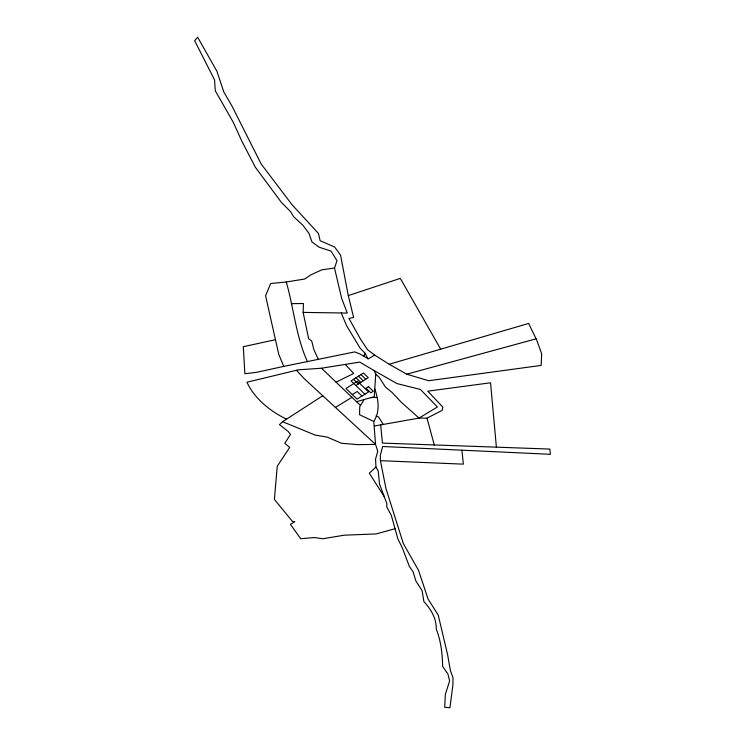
<?xml version="1.0" encoding="UTF-8"?>
<svg xmlns="http://www.w3.org/2000/svg" width="745" height="745" viewBox="0 0 745 745"><rect width="100%" height="100%" fill="white"/><g stroke="black" fill="none" stroke-linecap="round" stroke-linejoin="round"><path stroke-width="1.12" d="M318.413 359.528L313.887 349.666L311.717 341.014L308.635 338.686L303.15 312.406L303.411 303.513L291.407 303.662M286.546 419.156C270.305 411.305 254.594 398.78 246.94 382.222L298.447 369.809L321.486 368.226L359.742 362.098L374.232 370.647L375.741 374.12L374.269 396.657L356.529 401.685M364.054 356.389L364.771 352.962L360.18 348.232L346.546 325.621L341.257 312.965L303.15 312.406M341.257 312.965L347.31 313.096L341.704 298.531L334.505 268.014L337.019 260.731L331.013 251.084L319.307 247.275L311.959 241.985L308.914 233.269L302.908 225.26L293.483 216.544L290.615 211.664L281.359 202.333L255.339 167.243L241.734 140.945L233.204 122.18L215.296 90.806L214.551 79.855L194.631 40.686L197.667 37.25L216.888 71.213L223.789 91.914L232.058 106.2L261.197 164.058L291.891 204.558L318.469 233.492L320.136 240.728L334.635 246.995L340.558 255.19L348.297 295.588L353.633 317.491L348.958 318.432L360.561 339.226L367.546 349.675L374.67 355.086L389.179 364.249L406.751 374.186L428.645 380.732L541.168 365.413L541.662 353.707L536.735 340.111L528.643 323.442L389.179 364.249M380.676 424.901L382.436 443.098L549.885 449.077L550.369 454.301L382.669 446.497L380.322 455.325L380.425 460.671L385.938 488.469L403.352 543.608L418.522 570.325L428.068 599.027L438.237 615.109L447.633 654.818L450.418 670.668L453.035 677.829L452.867 685.27L449.915 707.75L444.718 707.275L445.324 694.396L449.626 680.958L447.941 674.057L442.604 666.309C442.409 653.672 440.984 641.175 436.253 629.022C436.468 618.359 430.936 609.196 423.896 601.615L422.098 590.627L415.933 581.081L413.084 571.815L409.378 566.461L402.458 548.18L397.942 539.073L391.349 515.456L386.655 506.665L387.009 504.02L379.522 484.036L378.181 470.84L375.983 467.068L375.536 459.125L377.734 451.386L375.564 444.411L373.776 421.493C380.257 411.38 378.479 399.72 374.772 388.918M364.137 399.534L359.714 406.798L359.574 414.723L373.776 421.493M322.734 395.763L282.597 421.707L279.468 424.641L288.138 431.411L290.513 434.391L284.786 443.331L289.693 447.41L277.242 466.249L274.393 499.411L292.515 521.491L294.834 521.63L290.429 524.303L300.691 538.728L314.25 537.545L322.883 538.737L344.283 535.18L376.085 533.942L395.055 528.717M375.983 467.068L369.297 473.177L384.234 496.626M355.849 385.51L368.254 377.668L363.439 373.012L351.044 380.9L364.901 394.207M352.283 394.552L357.181 391.479L361.949 396.042M335.399 407.459L351.938 397.308M374.67 355.086L368.067 359.006L364.771 352.962M374.456 426L419.025 418.094L426.997 418.159L442.092 410.439L442.893 407.18L427.77 391.172L490.555 382.781L496.403 447.298M321.486 368.226L336.06 382.166L353.689 373.469L345.28 364.417M348.297 295.588L400.316 278.388L440.695 349.172M406.751 374.186L536.111 338.826M283.761 366.391L256.401 372.351L244.872 373.739L243.308 346.695L275.445 339.72L278.909 354.76L283.761 366.391L354.788 351.891L359.788 353.903L367.844 358.606M275.445 339.72L265.583 295.718L270.705 283.51L286.276 281.992L304.575 279.049L310.972 274.812L321.803 269.839L334.505 268.014M370.675 397.672L376.793 397.411M380.425 460.671L463.371 464.154L461.9 450.185M282.597 421.707L315.237 435.099L327.148 437.101L341.536 443.266L357.73 444.635L375.564 444.411L303.718 378.19L296.463 370.274M376.057 415.896L378.562 416.958L383.256 424.445M374.232 370.647L396.973 383.563L420.487 389.486L437.399 407.003L419.025 418.094L400.829 401.797L392.149 392.503L385.444 387.055L379.205 377.342L375.741 374.12M336.06 382.166L360.431 405.401M355.98 377.762L360.785 382.39M353.512 379.335L358.317 383.954M360.943 374.595L365.758 379.242M358.457 376.178L363.271 380.816M307.527 361.819C295.942 336.6 293.884 308.514 286.276 281.992M426.997 418.159L434.363 445.231M357.432 381.235L345.959 388.508L357.051 399.096L368.551 391.926L357.432 381.235M368.514 386.674L366.037 388.229L370.796 392.82L373.282 391.274L368.514 386.674"/></g></svg>
